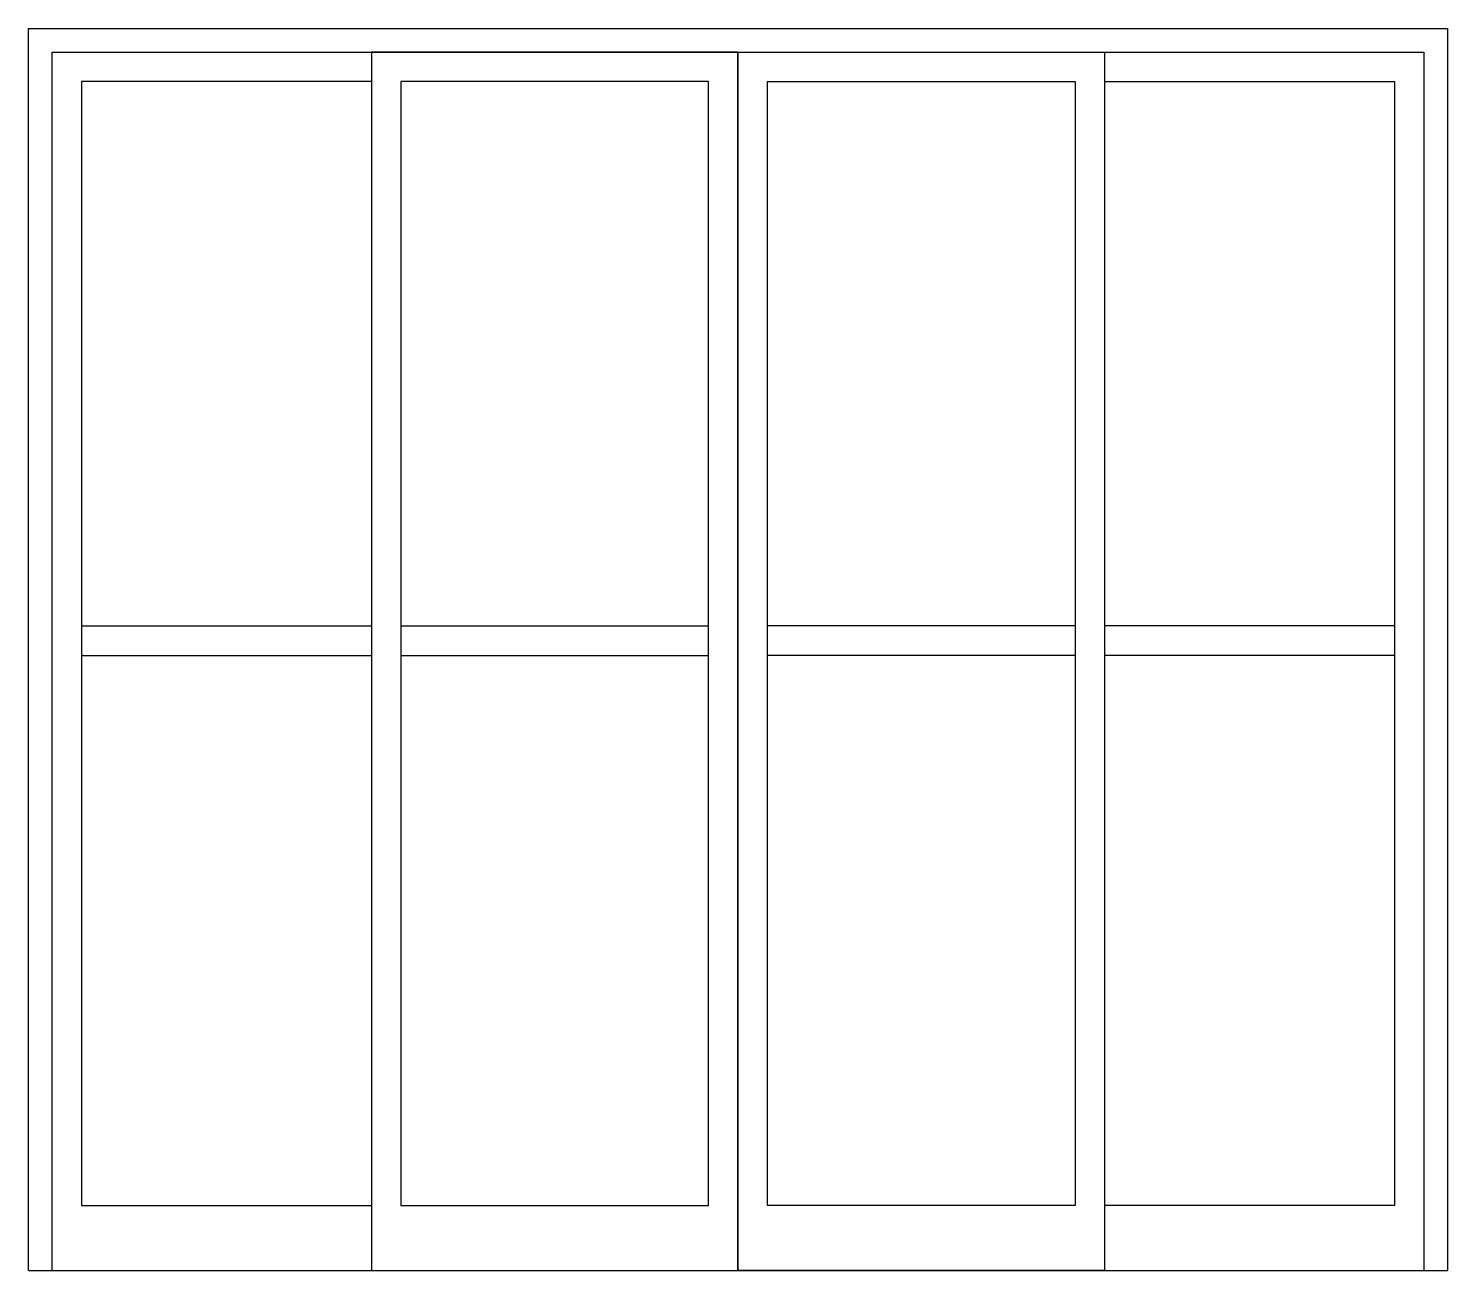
# Model space of a CAD drawing. Extents: x 11.65 to 14.05, y -2.48 to -0.38.
import ezdxf

# ---------------------------------------------------------------- set-up
doc = ezdxf.new("R2010")
doc.units = 0
doc.header["$MEASUREMENT"] = 0
doc.layers.get('0').update_dxf_attribs({"linetype": 'CONTINUOUS'})

msp = doc.modelspace()

# ---------------------------------------------------------------- linework, layer by layer
for p, q in [((12.85, -0.4187, -1.35), (12.85, -2.4787, -1.35)), ((12.85, -0.4187, -1.35), (12.85, -2.4787, -1.35)), ((11.74, -1.3887, -1.35), (12.23, -1.3887, -1.35)), ((12.28, -1.3887, -1.35), (12.8, -1.3887, -1.35)), ((13.42, -1.3887, -1.35), (12.9, -1.3887, -1.35)), ((13.96, -1.3887, -1.35), (13.47, -1.3887, -1.35)), ((11.74, -1.4387, -1.35), (12.23, -1.4387, -1.35)), ((12.28, -1.4387, -1.35), (12.8, -1.4387, -1.35)), ((13.42, -1.4387, -1.35), (12.9, -1.4387, -1.35)), ((13.96, -1.4387, -1.35), (13.47, -1.4387, -1.35)), ((11.65, -2.4787, -1.35), (14.05, -2.4787, -1.35))]:
    msp.add_line(p, q)
at = {"elevation": -1.35}
for points in [[(11.65, -2.4787), (11.65, -0.3787), (14.05, -0.3787), (14.05, -2.4787)], [(11.69, -2.4787), (11.69, -0.4187), (14.01, -0.4187), (14.01, -2.4787)], [(12.23, -0.4687), (11.74, -0.4687), (11.74, -2.3687), (12.23, -2.3687)], [(13.47, -0.4687), (13.96, -0.4687), (13.96, -2.3687), (13.47, -2.3687)]]:
    msp.add_lwpolyline(points, dxfattribs=at)
for points in [[(12.85, -0.4187), (12.23, -0.4187), (12.23, -2.4787), (12.85, -2.4787)], [(12.85, -0.4187), (13.47, -0.4187), (13.47, -2.4787), (12.85, -2.4787)], [(12.8, -0.4687), (12.28, -0.4687), (12.28, -2.3687), (12.8, -2.3687)], [(12.9, -0.4687), (13.42, -0.4687), (13.42, -2.3687), (12.9, -2.3687)]]:
    msp.add_lwpolyline(points, close=True, dxfattribs=at)

doc.saveas('drawing.dxf')
